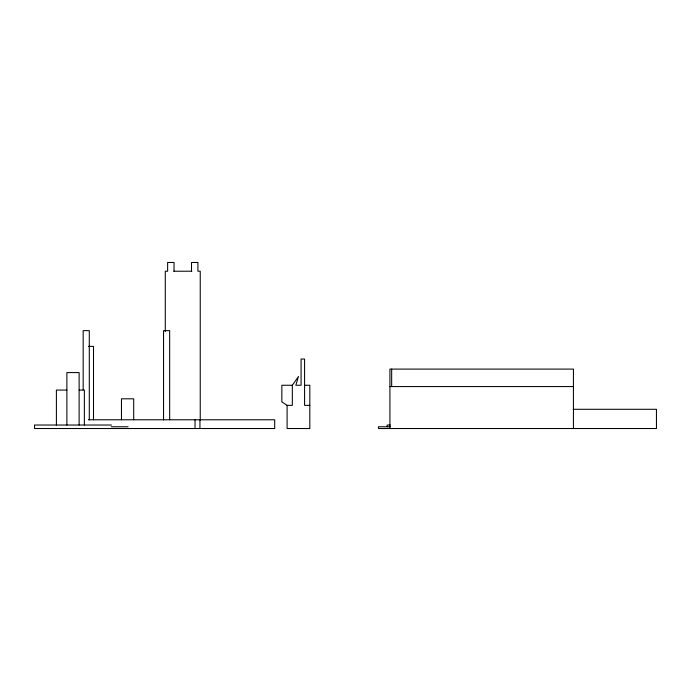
<?xml version="1.0" encoding="UTF-8"?>
<svg xmlns="http://www.w3.org/2000/svg" width="691" height="691" viewBox="0 0 691 691"><rect width="100%" height="100%" fill="white"/><g stroke="black" fill="none" stroke-linecap="round" stroke-linejoin="round"><path stroke-width="1.04" d="M292.336 385.258L281.85 385.258L281.85 401.868L287.093 405.358L292.336 405.358L292.336 385.258L298.46 376.526L295.834 385.258L301.077 385.258L301.077 359.044L304.576 359.044L304.576 405.358L309.818 405.358M173.691 271.218L191.848 271.218M88.405 346.372L93.501 346.372L93.501 419.783M304.576 385.258L309.818 385.258L309.818 428.524L287.093 428.524L287.093 405.358M389.914 386.571L573.426 386.571M66.88 390.07L56.394 390.07L56.394 425.025M79.12 390.07L84.362 390.07L84.362 425.025M573.245 409.297L656.45 409.297L656.45 428.524L378.452 428.524L378.452 426.77L390.294 426.77M88.405 419.783L274.707 419.783L274.707 428.524L34.55 428.524L34.55 425.025L111.45 425.025M390.294 425.025L387.193 425.025L387.193 426.77M111.216 426.77L128.077 426.77M573.426 428.524L573.426 369.098L389.914 369.098L389.914 428.524M391.659 369.098L391.659 386.571M200.243 419.903L200.243 271.218L197.902 271.218L197.902 262.476L191.511 262.476L191.511 271.218M199.941 419.783L199.941 428.524M195.026 419.783L195.026 428.524M174.028 271.218L174.028 262.476L167.637 262.476L167.637 271.218L165.287 271.218L165.287 331.55M169.658 419.783L169.658 330.644L163.542 330.644L163.542 419.912M133.7 419.783L133.7 398.811L121.469 398.811L121.469 419.783M89.286 419.783L89.286 330.644L83.17 330.644L83.17 389.802M79.12 425.025L79.12 372.587L66.88 372.587L66.88 425.025"/></g></svg>
